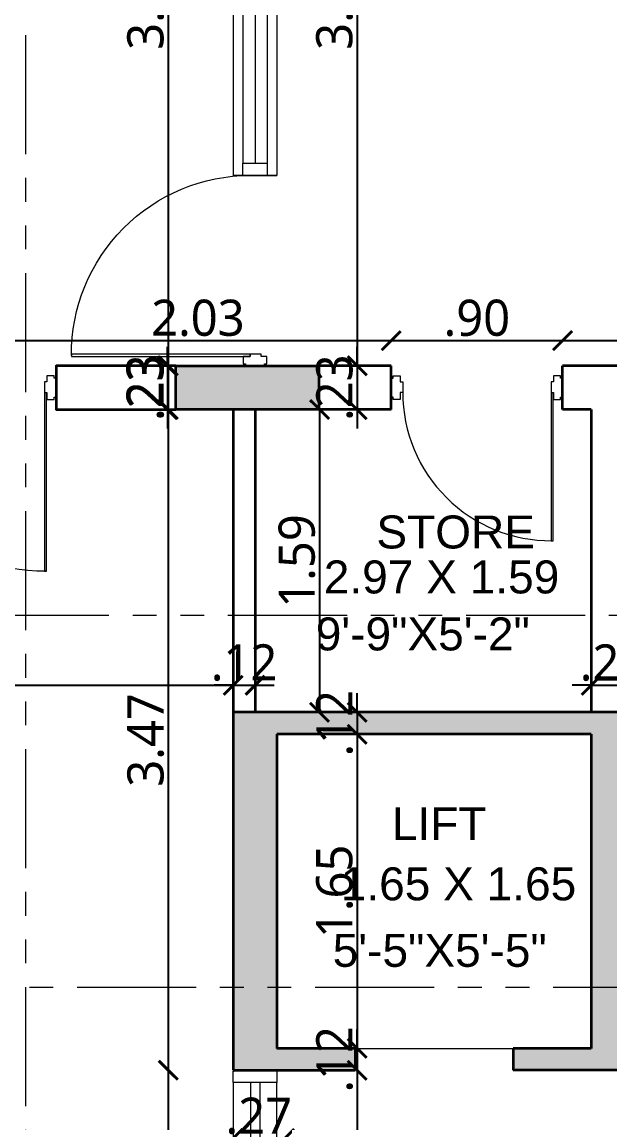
# Model space of a CAD drawing. Extents: x 2450 to 2649, y -7 to 131.
# Drawn here: x 2466.91 to 2470, y 62.7 to 68.49 of the extents above; entities that cross this region are included whole.
import ezdxf

# ---------------------------------------------------------------- set-up
doc = ezdxf.new("R2010")
doc.units = 0
doc.header["$MEASUREMENT"] = 0
doc.header["$PDMODE"] = 34
doc.linetypes.add('PHANTOM2', pattern=[1.25, 0.625, -0.125, 0.125, -0.125, 0.125, -0.125])
for name, color, linetype, lineweight in [('COLUMN', 5, 'Continuous', 35), ('DOOR-WINDOW', 35, 'Continuous', 13), ('DROP', 35, 'Continuous', 13), ('SECTION LINE', 3, 'PHANTOM2', 5), ('TEXT-1', 7, 'Continuous', 9), ('WALL', 30, 'Continuous', 35), ('WINDOW-LINE', 25, 'Continuous', 9)]:
    doc.layers.add(name, color=color, linetype=linetype, lineweight=lineweight)
for name, color, linetype, lineweight, true_color in [('COLUMN FILLING', 7, 'Continuous', 9, 0xc0bba0), ('COULMN HATCH', 7, 'Continuous', 13, 0xadadad), ('DIM_1', 7, 'Continuous', 13, 0x000000), ('WORKING DIM', 7, 'Continuous', 15, 0x292929)]:
    doc.layers.add(name, color=color, linetype=linetype, lineweight=lineweight, true_color=true_color)
doc.styles.add('ARIAL', font='arial.ttf')
doc.styles.get("Standard").update_dxf_attribs({"font": 'malgunsl.ttf'})
doc.dimstyles.new('R07', dxfattribs={"dimtxt": 0.19, "dimasz": 0.1, "dimexe": 0.18, "dimexo": 0.0625, "dimgap": 0.02, "dimtad": 1, "dimzin": 4, "dimdsep": 46, "dimtxsty": 'Standard', "dimblk": 'ARCHTICK', "dimcen": 0, "dimse1": 1, "dimse2": 1, "dimclrd": 256, "dimclre": 48, "dimclrt": 256, "dimadec": 0, "dimazin": 0, "dimtm": 1e-09, "dimtfac": 1, "dimtix": 1, "dimtmove": 1, "dimatfit": 3, "dimfxl": 0.18, "dimtolj": 1, "dimtzin": 0, "dimlwe": 15, "dimarcsym": 0})

# ---------------------------------------------------------------- blocks, each defined once
blk = doc.blocks.new('*U4514')
at = {"layer": 'DOOR-WINDOW'}
for points in [[(2075.8136, -39.8247), (2075.7136, -39.8247), (2075.7136, -39.8143), (2075.7011, -39.8143), (2075.7011, -39.7768), (2075.7323, -39.7768), (2075.7323, -39.7643), (2075.7886, -39.7643), (2075.7886, -39.7768), (2075.8261, -39.7768), (2075.8261, -39.8143), (2075.8136, -39.8143)], [(2076.728, -39.7755), (2075.7898, -39.7755), (2075.7898, -39.7643), (2076.728, -39.7643), (2076.728, -39.7755)]]:
    blk.add_lwpolyline(points, close=True, dxfattribs=at)
blk.add_arc((2075.7886, -39.7643), 0.9394, 359.63334, 90, dxfattribs=at)
at = {"layer": 'WINDOW-LINE'}
for p, q in [((2075.6486, -36.3347), (2075.6488, -38.8247)), ((2075.8786, -36.3347), (2075.8788, -38.8247))]:
    blk.add_line(p, q, dxfattribs=at)
at = {"layer": 'WINDOW-LINE', "color": 35, "true_color": 0x9d754d}
for p, q in [((2075.6997, -36.3986), (2075.6999, -38.7609)), ((2075.8275, -36.3986), (2075.8276, -38.7609))]:
    blk.add_line(p, q, dxfattribs=at)
at = {"layer": 'WINDOW-LINE', "color": 4, "true_color": 0x24ffff}
blk.add_line((2075.7636, -36.3986), (2075.7638, -38.7609), dxfattribs=at)
at = {"layer": 'WINDOW-LINE'}
for points in [[(2075.6486, -36.3347), (2075.8786, -36.3347), (2075.8786, -36.3347), (2075.6486, -36.3347)], [(2075.6488, -38.8247), (2075.8788, -38.8247), (2075.8788, -38.8247), (2075.6488, -38.8247)]]:
    blk.add_lwpolyline(points, close=True, dxfattribs=at)
at = {"layer": 'WINDOW-LINE', "color": 35, "true_color": 0x9d754d}
for points in [[(2075.6997, -36.3347), (2075.8275, -36.3347), (2075.8275, -36.3986), (2075.6997, -36.3986)], [(2075.6999, -38.8247), (2075.8276, -38.8247), (2075.8276, -38.7609), (2075.6999, -38.7609)]]:
    blk.add_lwpolyline(points, close=True, dxfattribs=at)
blk = doc.blocks.new('*U43')
at = {"layer": 'DOOR-WINDOW'}
for points in [[(2075.8136, -39.8247), (2075.7136, -39.8247), (2075.7136, -39.8143), (2075.7011, -39.8143), (2075.7011, -39.7768), (2075.7323, -39.7768), (2075.7323, -39.7643), (2075.7886, -39.7643), (2075.7886, -39.7768), (2075.8261, -39.7768), (2075.8261, -39.8143), (2075.8136, -39.8143)], [(2076.728, -39.7755), (2075.7898, -39.7755), (2075.7898, -39.7643), (2076.728, -39.7643), (2076.728, -39.7755)]]:
    blk.add_lwpolyline(points, close=True, dxfattribs=at)
blk.add_arc((2075.7886, -39.7643), 0.9394, 359.63334, 90, dxfattribs=at)
at = {"layer": 'WINDOW-LINE'}
for p, q in [((2075.6489, -36.0147), (2075.6488, -38.8247)), ((2075.8789, -36.0147), (2075.8788, -38.8247))]:
    blk.add_line(p, q, dxfattribs=at)
at = {"layer": 'WINDOW-LINE', "color": 35, "true_color": 0x9d754d}
for p, q in [((2075.7, -36.0786), (2075.6999, -38.7609)), ((2075.8278, -36.0786), (2075.8276, -38.7609))]:
    blk.add_line(p, q, dxfattribs=at)
at = {"layer": 'WINDOW-LINE', "color": 4, "true_color": 0x24ffff}
blk.add_line((2075.7639, -36.0786), (2075.7638, -38.7609), dxfattribs=at)
at = {"layer": 'WINDOW-LINE'}
for points in [[(2075.6489, -36.0147), (2075.8789, -36.0147), (2075.8789, -36.0147), (2075.6489, -36.0147)], [(2075.6488, -38.8247), (2075.8788, -38.8247), (2075.8788, -38.8247), (2075.6488, -38.8247)]]:
    blk.add_lwpolyline(points, close=True, dxfattribs=at)
at = {"layer": 'WINDOW-LINE', "color": 35, "true_color": 0x9d754d}
for points in [[(2075.7, -36.0147), (2075.8278, -36.0147), (2075.8278, -36.0786), (2075.7, -36.0786)], [(2075.6999, -38.8247), (2075.8276, -38.8247), (2075.8276, -38.7609), (2075.6999, -38.7609)]]:
    blk.add_lwpolyline(points, close=True, dxfattribs=at)
blk = doc.blocks.new('*U14')
at = {"layer": 'DOOR-WINDOW'}
for points in [[(0.0492, 0.804), (0.0492, 0.0263), (0.0605, 0.0263), (0.0605, 0.804), (0.0492, 0.804)], [(0, 0.05), (0, -0.05), (0.0105, -0.05), (0.0105, -0.0625), (0.048, -0.0625), (0.048, -0.0313), (0.0605, -0.0313), (0.0605, 0.025), (0.048, 0.025), (0.048, 0.0625), (0.0105, 0.0625), (0.0105, 0.05)], [(0.9, 0.05), (0.9, -0.05), (0.8895, -0.05), (0.8895, -0.0625), (0.852, -0.0625), (0.852, -0.0313), (0.8395, -0.0313), (0.8395, 0.025), (0.852, 0.025), (0.852, 0.0625), (0.8895, 0.0625), (0.8895, 0.05)]]:
    blk.add_lwpolyline(points, close=True, dxfattribs=at)
blk.add_arc((0.0605, 0.025), 0.779, 360, 90.36666, dxfattribs=at)
blk = doc.blocks.new('_ArchTick')
at = {"color": 0, "linetype": 'ByBlock', "const_width": 0.15}
blk.add_lwpolyline([(-0.5, -0.5), (0.5, 0.5)], dxfattribs=at)
blk = doc.blocks.new('*D3975')
at = {"layer": 'DEFPOINTS', "color": 0, "transparency": 16777216}
for p in [(2466.8276, 70.4896), (2467.6797, 66.6796), (2467.7201, 66.6796)]:
    blk.add_point(p, dxfattribs=at)
at = {"layer": 'WORKING DIM', "lineweight": -2, "transparency": 16777216}
blk.add_line((2467.6797, 70.4896), (2467.6797, 66.6796), dxfattribs=at)
at = {"layer": 'WORKING DIM', "lineweight": -2, "transparency": 16777216, "xscale": 0.1, "yscale": 0.1, "zscale": 0.1}
for p, rotation in [((2467.6797, 70.4896), 90), ((2467.6797, 66.6796), 270)]:
    blk.add_blockref('_ArchTick', p, dxfattribs=dict(at, rotation=rotation))
at = {"layer": 'WORKING DIM', "transparency": 16777216, "insert": (2467.5609, 68.5846), "char_height": 0.19, "attachment_point": 5, "rotation": 90}
blk.add_mtext('\\A1;3.81', dxfattribs=at)
blk = doc.blocks.new('*D3976')
at = {"layer": 'DEFPOINTS', "color": 0, "transparency": 16777216}
for p in [(2467.7201, 66.6796), (2467.6797, 66.4496), (2467.7201, 66.4496)]:
    blk.add_point(p, dxfattribs=at)
at = {"layer": 'WORKING DIM', "lineweight": -2, "transparency": 16777216}
for p, q in [((2467.6797, 66.6796), (2467.6797, 66.7796)), ((2467.6797, 66.6796), (2467.6797, 66.4496)), ((2467.6797, 66.4496), (2467.6797, 66.3496))]:
    blk.add_line(p, q, dxfattribs=at)
at = {"layer": 'WORKING DIM', "lineweight": -2, "transparency": 16777216, "xscale": 0.1, "yscale": 0.1, "zscale": 0.1}
for p, rotation in [((2467.6797, 66.6796), 270), ((2467.6797, 66.4496), 90)]:
    blk.add_blockref('_ArchTick', p, dxfattribs=dict(at, rotation=rotation))
at = {"layer": 'WORKING DIM', "transparency": 16777216, "insert": (2467.5614, 66.5646), "char_height": 0.19, "attachment_point": 5, "rotation": 90}
blk.add_mtext('\\A1;.23', dxfattribs=at)
blk = doc.blocks.new('*D3977')
at = {"layer": 'DEFPOINTS', "color": 0, "transparency": 16777216}
for p in [(2468.0201, 62.9796), (2467.6797, 61.0796), (2468.1351, 61.0796)]:
    blk.add_point(p, dxfattribs=at)
at = {"layer": 'WORKING DIM', "lineweight": -2, "transparency": 16777216}
blk.add_line((2467.6797, 62.9796), (2467.6797, 61.0796), dxfattribs=at)
at = {"layer": 'WORKING DIM', "lineweight": -2, "transparency": 16777216, "xscale": 0.1, "yscale": 0.1, "zscale": 0.1}
for p, rotation in [((2467.6797, 62.9796), 90), ((2467.6797, 61.0796), 270)]:
    blk.add_blockref('_ArchTick', p, dxfattribs=dict(at, rotation=rotation))
at = {"layer": 'WORKING DIM', "transparency": 16777216, "insert": (2467.5609, 62.0296), "char_height": 0.19, "attachment_point": 5, "rotation": 90}
blk.add_mtext('\\A1;1.90', dxfattribs=at)
blk = doc.blocks.new('*D3986')
at = {"layer": 'DEFPOINTS', "color": 0, "transparency": 16777216}
for p in [(2468.5502, 70.4897), (2468.4701, 66.6796), (2468.6716, 66.6796)]:
    blk.add_point(p, dxfattribs=at)
at = {"layer": 'WORKING DIM', "lineweight": -2, "transparency": 16777216}
blk.add_line((2468.6716, 70.4897), (2468.6716, 66.6796), dxfattribs=at)
at = {"layer": 'WORKING DIM', "lineweight": -2, "transparency": 16777216, "xscale": 0.1, "yscale": 0.1, "zscale": 0.1}
for p, rotation in [((2468.6716, 70.4897), 90), ((2468.6716, 66.6796), 270)]:
    blk.add_blockref('_ArchTick', p, dxfattribs=dict(at, rotation=rotation))
at = {"layer": 'WORKING DIM', "transparency": 16777216, "insert": (2468.5528, 68.5847), "char_height": 0.19, "attachment_point": 5, "rotation": 90}
blk.add_mtext('\\A1;3.81', dxfattribs=at)
blk = doc.blocks.new('*D3987')
at = {"layer": 'DEFPOINTS', "color": 0, "transparency": 16777216}
for p in [(2468.4701, 66.6796), (2468.4926, 66.4496), (2468.6716, 66.4496)]:
    blk.add_point(p, dxfattribs=at)
at = {"layer": 'WORKING DIM', "lineweight": -2, "transparency": 16777216}
for p, q in [((2468.6716, 66.6796), (2468.6716, 66.7796)), ((2468.6716, 66.6796), (2468.6716, 66.4496)), ((2468.6716, 66.4496), (2468.6716, 66.3496))]:
    blk.add_line(p, q, dxfattribs=at)
at = {"layer": 'WORKING DIM', "lineweight": -2, "transparency": 16777216, "xscale": 0.1, "yscale": 0.1, "zscale": 0.1}
for p, rotation in [((2468.6716, 66.6796), 270), ((2468.6716, 66.4496), 90)]:
    blk.add_blockref('_ArchTick', p, dxfattribs=dict(at, rotation=rotation))
at = {"layer": 'WORKING DIM', "transparency": 16777216, "insert": (2468.5533, 66.5646), "char_height": 0.19, "attachment_point": 5, "rotation": 90}
blk.add_mtext('\\A1;.23', dxfattribs=at)
blk = doc.blocks.new('*D3988')
at = {"layer": 'DEFPOINTS', "color": 0, "transparency": 16777216}
for p in [(2468.2952, 66.4496), (2468.2952, 64.8596), (2468.4742, 64.8596)]:
    blk.add_point(p, dxfattribs=at)
at = {"layer": 'WORKING DIM', "lineweight": -2, "transparency": 16777216}
blk.add_line((2468.4742, 66.4496), (2468.4742, 64.8596), dxfattribs=at)
at = {"layer": 'WORKING DIM', "lineweight": -2, "transparency": 16777216, "xscale": 0.1, "yscale": 0.1, "zscale": 0.1}
for p, rotation in [((2468.4742, 66.4496), 90), ((2468.4742, 64.8596), 270)]:
    blk.add_blockref('_ArchTick', p, dxfattribs=dict(at, rotation=rotation))
at = {"layer": 'WORKING DIM', "transparency": 16777216, "insert": (2468.3555, 65.6546), "char_height": 0.19, "attachment_point": 5, "rotation": 90}
blk.add_mtext('\\A1;1.59', dxfattribs=at)
blk = doc.blocks.new('*D3989')
at = {"layer": 'DEFPOINTS', "color": 0, "transparency": 16777216}
for p in [(2468.4926, 64.8596), (2468.6716, 64.7446), (2468.6716, 64.7446)]:
    blk.add_point(p, dxfattribs=at)
at = {"layer": 'WORKING DIM', "lineweight": -2, "transparency": 16777216}
for p, q in [((2468.6716, 64.8596), (2468.6716, 64.9596)), ((2468.6716, 64.8596), (2468.6716, 64.7446)), ((2468.6716, 64.7446), (2468.6716, 64.6446))]:
    blk.add_line(p, q, dxfattribs=at)
at = {"layer": 'WORKING DIM', "lineweight": -2, "transparency": 16777216, "xscale": 0.1, "yscale": 0.1, "zscale": 0.1}
for p, rotation in [((2468.6716, 64.8596), 270), ((2468.6716, 64.7446), 90)]:
    blk.add_blockref('_ArchTick', p, dxfattribs=dict(at, rotation=rotation))
at = {"layer": 'WORKING DIM', "transparency": 16777216, "insert": (2468.5531, 64.8021), "char_height": 0.19, "attachment_point": 5, "rotation": 90}
blk.add_mtext('\\A1;.12', dxfattribs=at)
blk = doc.blocks.new('*D3990')
at = {"layer": 'DEFPOINTS', "color": 0, "transparency": 16777216}
for p in [(2468.6716, 64.7446), (2468.4551, 63.0946), (2468.6716, 63.0946)]:
    blk.add_point(p, dxfattribs=at)
at = {"layer": 'WORKING DIM', "lineweight": -2, "transparency": 16777216}
blk.add_line((2468.6716, 64.7446), (2468.6716, 63.0946), dxfattribs=at)
at = {"layer": 'WORKING DIM', "lineweight": -2, "transparency": 16777216, "xscale": 0.1, "yscale": 0.1, "zscale": 0.1}
for p, rotation in [((2468.6716, 64.7446), 90), ((2468.6716, 63.0946), 270)]:
    blk.add_blockref('_ArchTick', p, dxfattribs=dict(at, rotation=rotation))
at = {"layer": 'WORKING DIM', "transparency": 16777216, "insert": (2468.5529, 63.9196), "char_height": 0.19, "attachment_point": 5, "rotation": 90}
blk.add_mtext('\\A1;1.65', dxfattribs=at)
blk = doc.blocks.new('*D3991')
at = {"layer": 'DEFPOINTS', "color": 0, "transparency": 16777216}
for p in [(2468.4551, 63.0946), (2468.3401, 62.9796), (2468.6716, 62.9796)]:
    blk.add_point(p, dxfattribs=at)
at = {"layer": 'WORKING DIM', "lineweight": -2, "transparency": 16777216}
for p, q in [((2468.6716, 63.0946), (2468.6716, 63.1946)), ((2468.6716, 63.0946), (2468.6716, 62.9796)), ((2468.6716, 62.9796), (2468.6716, 62.8796))]:
    blk.add_line(p, q, dxfattribs=at)
at = {"layer": 'WORKING DIM', "lineweight": -2, "transparency": 16777216, "xscale": 0.1, "yscale": 0.1, "zscale": 0.1}
for p, rotation in [((2468.6716, 63.0946), 270), ((2468.6716, 62.9796), 90)]:
    blk.add_blockref('_ArchTick', p, dxfattribs=dict(at, rotation=rotation))
at = {"layer": 'WORKING DIM', "transparency": 16777216, "insert": (2468.5531, 63.0371), "char_height": 0.19, "attachment_point": 5, "rotation": 90}
blk.add_mtext('\\A1;.12', dxfattribs=at)
blk = doc.blocks.new('*D3992')
at = {"layer": 'DEFPOINTS', "color": 0, "transparency": 16777216}
for p in [(2468.3401, 62.9796), (2468.3401, 61.0796), (2468.6716, 61.0796)]:
    blk.add_point(p, dxfattribs=at)
at = {"layer": 'WORKING DIM', "lineweight": -2, "transparency": 16777216}
blk.add_line((2468.6716, 62.9796), (2468.6716, 61.0796), dxfattribs=at)
at = {"layer": 'WORKING DIM', "lineweight": -2, "transparency": 16777216, "xscale": 0.1, "yscale": 0.1, "zscale": 0.1}
for p, rotation in [((2468.6716, 62.9796), 90), ((2468.6716, 61.0796), 270)]:
    blk.add_blockref('_ArchTick', p, dxfattribs=dict(at, rotation=rotation))
at = {"layer": 'WORKING DIM', "transparency": 16777216, "insert": (2468.5528, 62.0296), "char_height": 0.19, "attachment_point": 5, "rotation": 90}
blk.add_mtext('\\A1;1.90', dxfattribs=at)
blk = doc.blocks.new('*D4054')
at = {"layer": 'DEFPOINTS', "color": 0, "transparency": 16777216}
for p in [(2460.8228, 66.4496), (2468.0201, 65.0015), (2468.0201, 64.8596)]:
    blk.add_point(p, dxfattribs=at)
at = {"layer": 'WORKING DIM', "lineweight": -2, "transparency": 16777216}
blk.add_line((2460.8228, 65.0015), (2468.0201, 65.0015), dxfattribs=at)
at = {"layer": 'WORKING DIM', "lineweight": -2, "transparency": 16777216, "xscale": 0.1, "yscale": 0.1, "zscale": 0.1, "rotation": 180}
blk.add_blockref('_ArchTick', (2460.8228, 65.0015), dxfattribs=at)
at = {"layer": 'WORKING DIM', "lineweight": -2, "transparency": 16777216, "xscale": 0.1, "yscale": 0.1, "zscale": 0.1}
blk.add_blockref('_ArchTick', (2468.0201, 65.0015), dxfattribs=at)
at = {"layer": 'WORKING DIM', "transparency": 16777216, "insert": (2464.4215, 65.1198), "char_height": 0.19, "attachment_point": 5}
blk.add_mtext('\\A1;7.20', dxfattribs=at)
blk = doc.blocks.new('*D4055')
at = {"layer": 'DEFPOINTS', "color": 0, "transparency": 16777216}
for p in [(2470.1301, 65.0015), (2469.9001, 64.8596), (2470.1301, 64.8596)]:
    blk.add_point(p, dxfattribs=at)
at = {"layer": 'WORKING DIM', "lineweight": -2, "transparency": 16777216}
for p, q in [((2469.9001, 65.0015), (2469.8001, 65.0015)), ((2469.9001, 65.0015), (2470.1301, 65.0015)), ((2470.1301, 65.0015), (2470.2301, 65.0015))]:
    blk.add_line(p, q, dxfattribs=at)
at = {"layer": 'WORKING DIM', "lineweight": -2, "transparency": 16777216, "xscale": 0.1, "yscale": 0.1, "zscale": 0.1}
blk.add_blockref('_ArchTick', (2469.9001, 65.0015), dxfattribs=at)
at = {"layer": 'WORKING DIM', "lineweight": -2, "transparency": 16777216, "xscale": 0.1, "yscale": 0.1, "zscale": 0.1, "rotation": 180}
blk.add_blockref('_ArchTick', (2470.1301, 65.0015), dxfattribs=at)
at = {"layer": 'WORKING DIM', "transparency": 16777216, "insert": (2470.0151, 65.1198), "char_height": 0.19, "attachment_point": 5}
blk.add_mtext('\\A1;.23', dxfattribs=at)
blk = doc.blocks.new('*D4071')
at = {"layer": 'DEFPOINTS', "color": 0, "transparency": 16777216}
for p in [(2468.8501, 66.8118), (2466.8201, 66.6796), (2468.8501, 66.6796)]:
    blk.add_point(p, dxfattribs=at)
at = {"layer": 'WORKING DIM', "lineweight": -2, "transparency": 16777216}
blk.add_line((2466.8201, 66.8118), (2468.8501, 66.8118), dxfattribs=at)
at = {"layer": 'WORKING DIM', "lineweight": -2, "transparency": 16777216, "xscale": 0.1, "yscale": 0.1, "zscale": 0.1, "rotation": 180}
blk.add_blockref('_ArchTick', (2466.8201, 66.8118), dxfattribs=at)
at = {"layer": 'WORKING DIM', "lineweight": -2, "transparency": 16777216, "xscale": 0.1, "yscale": 0.1, "zscale": 0.1}
blk.add_blockref('_ArchTick', (2468.8501, 66.8118), dxfattribs=at)
at = {"layer": 'WORKING DIM', "transparency": 16777216, "insert": (2467.8351, 66.9301), "char_height": 0.19, "attachment_point": 5}
blk.add_mtext('\\A1;2.03', dxfattribs=at)
blk = doc.blocks.new('*D4072')
at = {"layer": 'DEFPOINTS', "color": 0, "transparency": 16777216}
for p in [(2469.7501, 66.8118), (2468.8501, 66.6796), (2469.7501, 66.6796)]:
    blk.add_point(p, dxfattribs=at)
at = {"layer": 'WORKING DIM', "lineweight": -2, "transparency": 16777216}
blk.add_line((2468.8501, 66.8118), (2469.7501, 66.8118), dxfattribs=at)
at = {"layer": 'WORKING DIM', "lineweight": -2, "transparency": 16777216, "xscale": 0.1, "yscale": 0.1, "zscale": 0.1, "rotation": 180}
blk.add_blockref('_ArchTick', (2468.8501, 66.8118), dxfattribs=at)
at = {"layer": 'WORKING DIM', "lineweight": -2, "transparency": 16777216, "xscale": 0.1, "yscale": 0.1, "zscale": 0.1}
blk.add_blockref('_ArchTick', (2469.7501, 66.8118), dxfattribs=at)
at = {"layer": 'WORKING DIM', "transparency": 16777216, "insert": (2469.3001, 66.9301), "char_height": 0.19, "attachment_point": 5}
blk.add_mtext('\\A1;.90', dxfattribs=at)
blk = doc.blocks.new('*D4073')
at = {"layer": 'DEFPOINTS', "color": 0, "transparency": 16777216}
for p in [(2471.6001, 66.8118), (2469.7501, 66.6796), (2471.6001, 66.6796)]:
    blk.add_point(p, dxfattribs=at)
at = {"layer": 'WORKING DIM', "lineweight": -2, "transparency": 16777216}
blk.add_line((2469.7501, 66.8118), (2471.6001, 66.8118), dxfattribs=at)
at = {"layer": 'WORKING DIM', "lineweight": -2, "transparency": 16777216, "xscale": 0.1, "yscale": 0.1, "zscale": 0.1, "rotation": 180}
blk.add_blockref('_ArchTick', (2469.7501, 66.8118), dxfattribs=at)
at = {"layer": 'WORKING DIM', "lineweight": -2, "transparency": 16777216, "xscale": 0.1, "yscale": 0.1, "zscale": 0.1}
blk.add_blockref('_ArchTick', (2471.6001, 66.8118), dxfattribs=at)
at = {"layer": 'WORKING DIM', "transparency": 16777216, "insert": (2470.6751, 66.9306), "char_height": 0.19, "attachment_point": 5}
blk.add_mtext('\\A1;1.85', dxfattribs=at)
blk = doc.blocks.new('*D3016')
at = {"layer": 'DEFPOINTS', "color": 0, "transparency": 16777216}
for p in [(2467.7151, 66.6796), (2467.6747, 66.4496), (2467.7151, 66.4496)]:
    blk.add_point(p, dxfattribs=at)
at = {"layer": 'DIM_1', "lineweight": -2, "transparency": 16777216}
for p, q in [((2467.6747, 66.6796), (2467.6747, 66.7796)), ((2467.6747, 66.6796), (2467.6747, 66.4496)), ((2467.6747, 66.4496), (2467.6747, 66.3496))]:
    blk.add_line(p, q, dxfattribs=at)
at = {"layer": 'DIM_1', "lineweight": -2, "transparency": 16777216, "xscale": 0.1, "yscale": 0.1, "zscale": 0.1}
for p, rotation in [((2467.6747, 66.6796), 270), ((2467.6747, 66.4496), 90)]:
    blk.add_blockref('_ArchTick', p, dxfattribs=dict(at, rotation=rotation))
at = {"layer": 'DIM_1', "transparency": 16777216, "insert": (2467.5564, 66.5646), "char_height": 0.19, "attachment_point": 5, "rotation": 90}
blk.add_mtext('\\A1;.23', dxfattribs=at)
blk = doc.blocks.new('*D3017')
at = {"layer": 'DEFPOINTS', "color": 0, "transparency": 16777216}
for p in [(2468.1351, 65.0015), (2468.0201, 64.8596), (2468.1351, 64.8596)]:
    blk.add_point(p, dxfattribs=at)
at = {"layer": 'DIM_1', "lineweight": -2, "transparency": 16777216}
for p, q in [((2468.0201, 65.0015), (2467.9201, 65.0015)), ((2468.0201, 65.0015), (2468.1351, 65.0015)), ((2468.1351, 65.0015), (2468.2351, 65.0015))]:
    blk.add_line(p, q, dxfattribs=at)
at = {"layer": 'DIM_1', "lineweight": -2, "transparency": 16777216, "xscale": 0.1, "yscale": 0.1, "zscale": 0.1}
blk.add_blockref('_ArchTick', (2468.0201, 65.0015), dxfattribs=at)
at = {"layer": 'DIM_1', "lineweight": -2, "transparency": 16777216, "xscale": 0.1, "yscale": 0.1, "zscale": 0.1, "rotation": 180}
blk.add_blockref('_ArchTick', (2468.1351, 65.0015), dxfattribs=at)
at = {"layer": 'DIM_1', "transparency": 16777216, "insert": (2468.0776, 65.12), "char_height": 0.19, "attachment_point": 5}
blk.add_mtext('\\A1;.12', dxfattribs=at)
blk = doc.blocks.new('*D3018')
at = {"layer": 'DEFPOINTS', "color": 0, "transparency": 16777216}
for p in [(2468.0201, 64.7446), (2468.2901, 64.7446), (2468.2901, 62.6214)]:
    blk.add_point(p, dxfattribs=at)
at = {"layer": 'DIM_1', "lineweight": -2, "transparency": 16777216}
for p, q in [((2468.0201, 62.6214), (2467.9201, 62.6214)), ((2468.0201, 62.6214), (2468.2901, 62.6214)), ((2468.2901, 62.6214), (2468.3901, 62.6214))]:
    blk.add_line(p, q, dxfattribs=at)
at = {"layer": 'DIM_1', "lineweight": -2, "transparency": 16777216, "xscale": 0.1, "yscale": 0.1, "zscale": 0.1}
blk.add_blockref('_ArchTick', (2468.0201, 62.6214), dxfattribs=at)
at = {"layer": 'DIM_1', "lineweight": -2, "transparency": 16777216, "xscale": 0.1, "yscale": 0.1, "zscale": 0.1, "rotation": 180}
blk.add_blockref('_ArchTick', (2468.2901, 62.6214), dxfattribs=at)
at = {"layer": 'DIM_1', "transparency": 16777216, "insert": (2468.1551, 62.7393), "char_height": 0.19, "attachment_point": 5}
blk.add_mtext('\\A1;.27', dxfattribs=at)
blk = doc.blocks.new('*D4515')
at = {"layer": 'DEFPOINTS', "color": 0, "transparency": 16777216}
for p in [(2468.0201, 66.4496), (2467.6797, 62.9796), (2468.0201, 62.9796)]:
    blk.add_point(p, dxfattribs=at)
at = {"layer": 'WORKING DIM', "lineweight": -2, "transparency": 16777216}
blk.add_line((2467.6797, 66.4496), (2467.6797, 62.9796), dxfattribs=at)
at = {"layer": 'WORKING DIM', "lineweight": -2, "transparency": 16777216, "xscale": 0.1, "yscale": 0.1, "zscale": 0.1}
for p, rotation in [((2467.6797, 66.4496), 90), ((2467.6797, 62.9796), 270)]:
    blk.add_blockref('_ArchTick', p, dxfattribs=dict(at, rotation=rotation))
at = {"layer": 'WORKING DIM', "transparency": 16777216, "insert": (2467.5614, 64.7146), "char_height": 0.19, "attachment_point": 5, "rotation": 90}
blk.add_mtext('\\A1;3.47', dxfattribs=at)

msp = doc.modelspace()

# ---------------------------------------------------------------- hatches: boundary and pattern name
at = {"layer": 'COLUMN FILLING'}
h = msp.add_hatch(color=256, dxfattribs=at)
h.dxf.hatch_style = 1
h.paths.add_polyline_path([(2469.4901, 63.0946), (2469.4901, 62.9796), (2470.1301, 62.9796), (2470.1301, 64.8596), (2468.0201, 64.8596), (2468.0201, 62.9796), (2468.6601, 62.9796), (2468.6601, 63.0946), (2468.2501, 63.0946), (2468.2501, 64.7446), (2469.9001, 64.7446), (2469.9001, 63.0946)])
at = {"layer": 'COULMN HATCH', "ltscale": 0.001}
h = msp.add_hatch(color=256, dxfattribs=at)
h.dxf.hatch_style = 1
h.paths.add_polyline_path([(2468.0201, 70.9396), (2468.0201, 70.4896), (2468.2501, 70.4896), (2468.2501, 70.9396)])
h.paths.add_polyline_path([(2473.0501, 70.1946), (2472.8201, 70.1946), (2472.8201, 70.7196), (2473.0501, 70.7196)])
h.paths.add_polyline_path([(2463.5601, 70.7196), (2463.5601, 70.4896), (2463.0351, 70.4896), (2463.0351, 70.7196)])
h.paths.add_polyline_path([(2460.5928, 71.1596), (2460.8228, 71.1596), (2460.8228, 70.6346), (2460.5928, 70.6346)])
h.paths.add_polyline_path([(2455.1828, 71.4546), (2455.4128, 71.4546), (2455.4128, 70.9296), (2455.1828, 70.9296)])
h.paths.add_polyline_path([(2472.8201, 67.0496), (2473.0501, 67.0496), (2473.0501, 66.4496), (2472.8201, 66.4496)])
h.paths.add_polyline_path([(2467.7201, 66.4496), (2467.7201, 66.6796), (2468.4701, 66.6796), (2468.4701, 66.4496)])
h.paths.add_polyline_path([(2463.1501, 66.4496), (2462.9201, 66.4496), (2462.9201, 67.1996), (2463.1501, 67.1996)])
h.paths.add_polyline_path([(2460.8228, 66.4496), (2460.5928, 66.4496), (2460.5928, 67.1996), (2460.8228, 67.1996)])
h.paths.add_polyline_path([(2455.1828, 66.6796), (2455.4128, 66.6796), (2455.4128, 66.0796), (2455.1828, 66.0796)])
h.paths.add_polyline_path([(2460.8228, 63.8046), (2460.5928, 63.8046), (2460.5928, 64.5546), (2460.8228, 64.5546)])
h.paths.add_polyline_path([(2455.1828, 64.6296), (2455.4128, 64.6296), (2455.4128, 64.1046), (2455.1828, 64.1046)])
h.paths.add_polyline_path([(2460.5928, 60.2246), (2460.8228, 60.2246), (2460.8228, 59.6246), (2460.5928, 59.6246)])
h.paths.add_polyline_path([(2455.7828, 59.8546), (2455.7828, 59.6246), (2455.1828, 59.6246), (2455.1828, 59.8546)])
h.paths.add_polyline_path([(2470.1301, 61.0796), (2470.1301, 60.8496), (2469.5301, 60.8496), (2469.5301, 61.0796)])
h.paths.add_polyline_path([(2465.2201, 61.0796), (2465.2201, 60.8496), (2464.4701, 60.8496), (2464.4701, 61.0796)])
h.paths.add_polyline_path([(2472.8201, 61.0796), (2473.0501, 61.0796), (2473.0501, 60.5546), (2472.8201, 60.5546)])
h.paths.add_polyline_path([(2469.9001, 56.4996), (2470.1301, 56.4996), (2470.1301, 56.2696), (2469.9001, 56.2696)])
h.paths.add_polyline_path([(2464.4701, 56.8696), (2464.7001, 56.8696), (2464.7001, 56.2696), (2464.4701, 56.2696)])

# ---------------------------------------------------------------- linework, layer by layer
at = {"layer": 'COLUMN', "ltscale": 10}
for p, q in [((2468.0201, 64.8596), (2468.0201, 62.9796)), ((2470.1301, 64.8596), (2468.0201, 64.8596)), ((2468.2501, 64.7446), (2468.2501, 63.0946)), ((2469.9001, 64.7446), (2468.2501, 64.7446)), ((2469.9001, 64.7446), (2469.9001, 63.0946)), ((2468.6601, 63.0946), (2468.2501, 63.0946)), ((2468.6601, 63.0946), (2468.6601, 62.9796)), ((2469.9001, 63.0946), (2469.4901, 63.0946)), ((2469.4901, 63.0946), (2469.4901, 62.9796)), ((2468.0201, 62.9796), (2468.6601, 62.9796)), ((2470.1301, 62.9796), (2469.4901, 62.9796))]:
    msp.add_line(p, q, dxfattribs=at)
at = {"layer": 'COLUMN'}
msp.add_lwpolyline([(2467.7201, 66.4496), (2467.7201, 66.6796), (2468.4701, 66.6796), (2468.4701, 66.4496)], close=True, dxfattribs=at)
at = {"layer": 'DROP'}
msp.add_line((2468.6601, 63.0946), (2469.4901, 63.0946), dxfattribs=at)
at = {"layer": 'SECTION LINE'}
for points in [[(2468.1987, 51.5414), (2466.9311, 51.5414), (2466.9311, 75.8407), (2467.9913, 75.8407)], [(2477.3681, 66.5509), (2477.3681, 65.3676), (2450.7589, 65.3676), (2450.7589, 66.24)], [(2450.9507, 64.2896), (2450.9507, 63.4168), (2477.4606, 63.4168), (2477.4606, 64.2977)]]:
    msp.add_lwpolyline(points, dxfattribs=at)
at = {"layer": 'WALL'}
for p, q in [((2468.8501, 66.6796), (2468.4701, 66.6796)), ((2468.8501, 66.4496), (2468.8501, 66.6796)), ((2471.6001, 66.6796), (2469.7501, 66.6796)), ((2469.7501, 66.4496), (2469.7501, 66.6796)), ((2468.0201, 66.4496), (2468.0201, 64.8596)), ((2468.8501, 66.4496), (2468.1351, 66.4496)), ((2468.1351, 66.4496), (2468.1351, 64.8596)), ((2469.9001, 66.4496), (2469.7501, 66.4496)), ((2469.9001, 66.4496), (2469.9001, 64.8596))]:
    msp.add_line(p, q, dxfattribs=at)
msp.add_lwpolyline([(2467.7201, 66.6796), (2467.0901, 66.6796), (2467.0901, 66.4496), (2467.7201, 66.4496)], close=True, dxfattribs=at)
at = {"layer": 'WINDOW-LINE', "color": 35, "true_color": 0x9d754d}
for p, q in [((2468.0201, 62.9746), (2468.0251, 62.9746)), ((2468.0251, 62.9746), (2468.0251, 62.9796)), ((2468.2451, 62.9746), (2468.2451, 62.9796)), ((2468.2501, 62.9746), (2468.2451, 62.9746)), ((2468.0201, 62.9158), (2468.0201, 62.4435)), ((2468.1106, 62.9158), (2468.1106, 62.4435)), ((2468.1596, 62.9158), (2468.1596, 62.4435)), ((2468.2501, 62.4435), (2468.2501, 62.9158))]:
    msp.add_line(p, q, dxfattribs=at)
for points in [[(2468.2501, 62.9746), (2468.2501, 62.9158), (2468.0201, 62.9158), (2468.0201, 62.9746)], [(2468.0251, 62.9796), (2468.2451, 62.9796)]]:
    msp.add_lwpolyline(points, dxfattribs=at)

# ---------------------------------------------------------------- block references
at = {"layer": 'DOOR-WINDOW', "xscale": -1}
msp.add_blockref('*U43', (4543.899, 106.5044), dxfattribs=at)
at = {"layer": 'WALL', "xscale": -1, "rotation": 90}
msp.add_blockref('*U4514', (2427.2653, 2142.3282), dxfattribs=at)
at = {"layer": 'WINDOW-LINE', "rotation": 180}
msp.add_blockref('*U14', (2469.7501, 66.5646), dxfattribs=at)

# ---------------------------------------------------------------- texts
at = {"layer": 'TEXT-1', "color": 18, "ltscale": 10, "true_color": 0x000000, "width": 1.998194, "attachment_point": 1, "style": 'ARIAL'}
for s, insert, char_height in [('\\A1;STORE', (2468.7724, 65.8933), 0.17311), ('\\A1;2.97 X 1.59', (2468.496, 65.6572), 0.173107), ('\\A1;LIFT', (2468.8538, 64.3614), 0.17311), ('\\A1;1.65 X 1.65', (2468.585, 64.0454), 0.173107)]:
    msp.add_mtext(s, dxfattribs=dict(at, insert=insert, char_height=char_height))
at = {"layer": 'TEXT-1', "color": 146, "ltscale": 10, "true_color": 0x105689, "char_height": 0.173107, "width": 1.998194, "attachment_point": 1, "style": 'ARIAL'}
for s, insert in [('\\A1;9\'-9"X5\'-2"', (2468.454, 65.3579)), ('\\A1;5\'-5"X5\'-5"', (2468.543, 63.6961))]:
    msp.add_mtext(s, dxfattribs=dict(at, insert=insert))

# ---------------------------------------------------------------- dimensions: what is measured, and where the dimension line sits
at = {"layer": 'DIM_1'}
dim = msp.add_linear_dim(base=(2467.6747, 66.4496), p1=(2467.7151, 66.6796), p2=(2467.7151, 66.4496), angle=90, dimstyle='R07', override={"dimpost": '\\X'}, dxfattribs=at)
dim.commit()
dim.dimension.update_dxf_attribs({"geometry": '*D3016', "text_midpoint": (2467.5564, 66.5646)})
for base, p1, p2, picture, middle in [((2468.1350772379, 65.0015178237), (2468.0200772379, 64.8596409111), (2468.1350772379, 64.8596409111), '*D3017', (2468.0775772379, 65.1200052472)), ((2468.2901, 62.6214), (2468.0201, 64.7446), (2468.2901, 64.7446), '*D3018', (2468.1551, 62.7393))]:
    dim = msp.add_linear_dim(base=base, p1=p1, p2=p2, dimstyle='R07', override={"dimpost": '\\X'}, dxfattribs=at)
    dim.commit()
    dim.dimension.update_dxf_attribs({"geometry": picture, "text_midpoint": middle})
at = {"layer": 'WORKING DIM'}
for base, p1, p2, picture, middle in [((2467.6797, 66.6796), (2466.8276, 70.4896), (2467.7201, 66.6796), '*D3975', (2467.5609, 68.5846)), ((2468.6716, 66.6796), (2468.5502, 70.4897), (2468.4701, 66.6796), '*D3986', (2468.5528, 68.5847)), ((2467.6797, 66.4496), (2467.7201, 66.6796), (2467.7201, 66.4496), '*D3976', (2467.5614, 66.5646)), ((2468.6716, 66.4496), (2468.4701, 66.6796), (2468.4926, 66.4496), '*D3987', (2468.5533, 66.5646)), ((2467.6797, 62.9796), (2468.0201, 66.4496), (2468.0201, 62.9796), '*D4515', (2467.5614, 64.7146)), ((2468.4742, 64.8596), (2468.2952, 66.4496), (2468.2952, 64.8596), '*D3988', (2468.3555, 65.6546)), ((2468.6716198906, 64.7446409111), (2468.4925772379, 64.8596409111), (2468.6716198905, 64.7446409111), '*D3989', (2468.553132467, 64.8021409111)), ((2468.6716, 63.0946), (2468.6716, 64.7446), (2468.4551, 63.0946), '*D3990', (2468.5529, 63.9196)), ((2468.6716198906, 62.9796409111), (2468.4550772379, 63.0946409111), (2468.3400772379, 62.9796409111), '*D3991', (2468.553132467, 63.0371409111)), ((2467.6797, 61.0796), (2468.0201, 62.9796), (2468.1351, 61.0796), '*D3977', (2467.5609, 62.0296)), ((2468.6716, 61.0796), (2468.3401, 62.9796), (2468.3401, 61.0796), '*D3992', (2468.5528, 62.0296))]:
    dim = msp.add_linear_dim(base=base, p1=p1, p2=p2, angle=90, dimstyle='R07', override={"dimpost": '\\X'}, dxfattribs=at)
    dim.commit()
    dim.dimension.update_dxf_attribs({"geometry": picture, "text_midpoint": middle})
for base, p1, p2, picture, middle in [((2468.8501, 66.8118), (2466.8201, 66.6796), (2468.8501, 66.6796), '*D4071', (2467.8351, 66.9301)), ((2469.7501, 66.8118), (2468.8501, 66.6796), (2469.7501, 66.6796), '*D4072', (2469.3001, 66.9301)), ((2471.6001, 66.8118), (2469.7501, 66.6796), (2471.6001, 66.6796), '*D4073', (2470.6751, 66.9306)), ((2468.0201, 65.0015), (2460.8228, 66.4496), (2468.0201, 64.8596), '*D4054', (2464.4215, 65.1198)), ((2470.1301, 65.0015), (2469.9001, 64.8596), (2470.1301, 64.8596), '*D4055', (2470.0151, 65.1198))]:
    dim = msp.add_linear_dim(base=base, p1=p1, p2=p2, dimstyle='R07', override={"dimpost": '\\X'}, dxfattribs=at)
    dim.commit()
    dim.dimension.update_dxf_attribs({"geometry": picture, "text_midpoint": middle})

doc.saveas('drawing.dxf')
